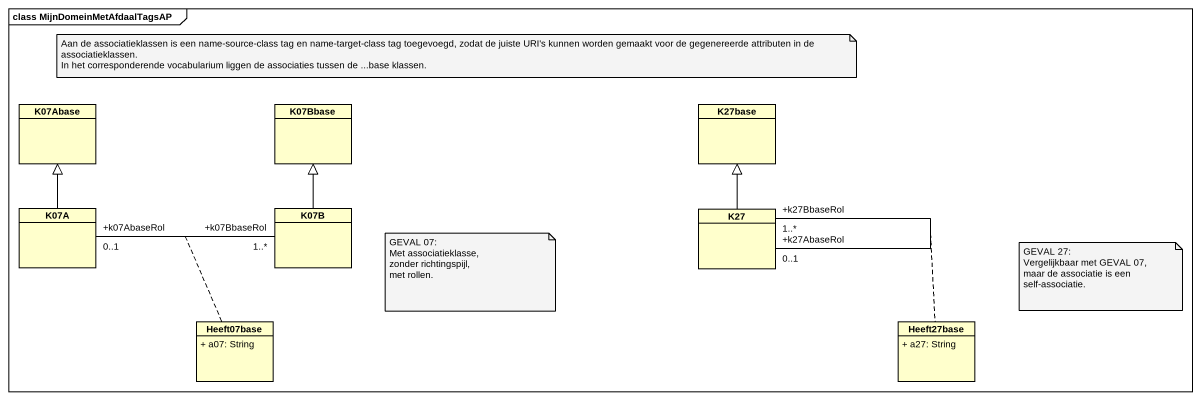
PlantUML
@startuml
mainframe class MijnDomeinMetAfdaalTagsAP
hide circle
hide empty members
skinparam classAttributeIconSize 0
class K07Abase
class K07Bbase
class K27base
class K07A
class K07B
class K27
class Heeft07base {
  + a07: String
}
class Heeft27base {
  + a27: String
}
K07A -up-|> K07Abase
K07A "+k07AbaseRol\n0..1" -right- "+k07BbaseRol\n1..*" K07B
(K07A, K07B) .. Heeft07base
K07B -up-|> K07Bbase
K27 -up-|> K27base
K27 "+k27AbaseRol\n0..1" -- "+k27BbaseRol\n1..*" K27
(K27, K27) .. Heeft27base
note as N1
  Aan de associatieklassen is een name-source-class tag en name-target-class tag toegevoegd, zodat de juiste URI's kunnen worden gemaakt voor de gegenereerde attributen in de associatieklassen.
  In het corresponderende vocabularium liggen de associaties tussen de ...base klassen.
end note
note as N2
  GEVAL 07:
  Met associatieklasse,
  zonder richtingspijl,
  met rollen.
end note
note as N3
  GEVAL 27:
  Vergelijkbaar met GEVAL 07,
  maar de associatie is een self-associatie.
end note
@enduml
